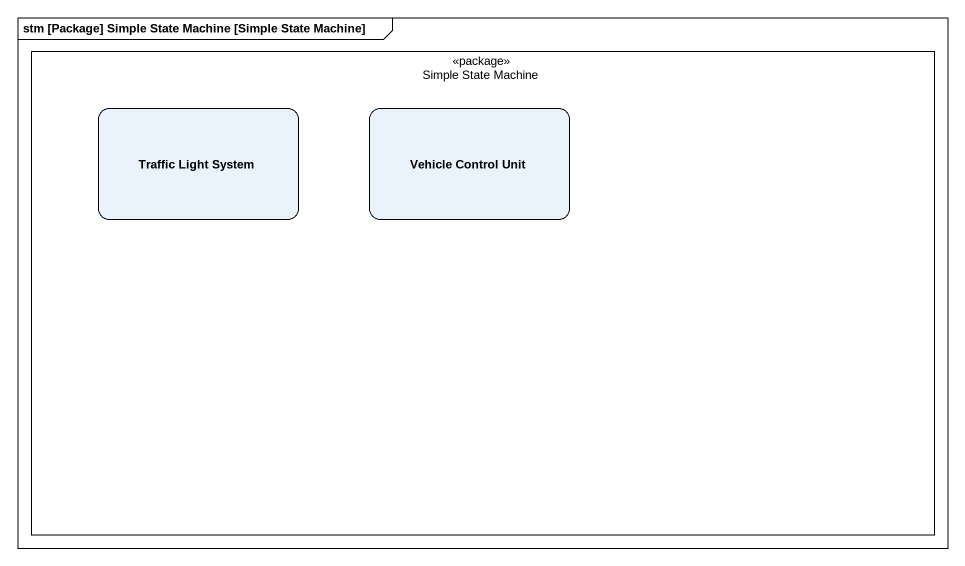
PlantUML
@startuml
mainframe stm [Package] Simple State Machine [Simple State Machine]
hide empty description
state "Simple State Machine" as Simple_State_Machine <<package>> {
  state "Traffic Light System" as Traffic_Light_System
  state "Vehicle Control Unit" as Vehicle_Control_Unit
}
@enduml
